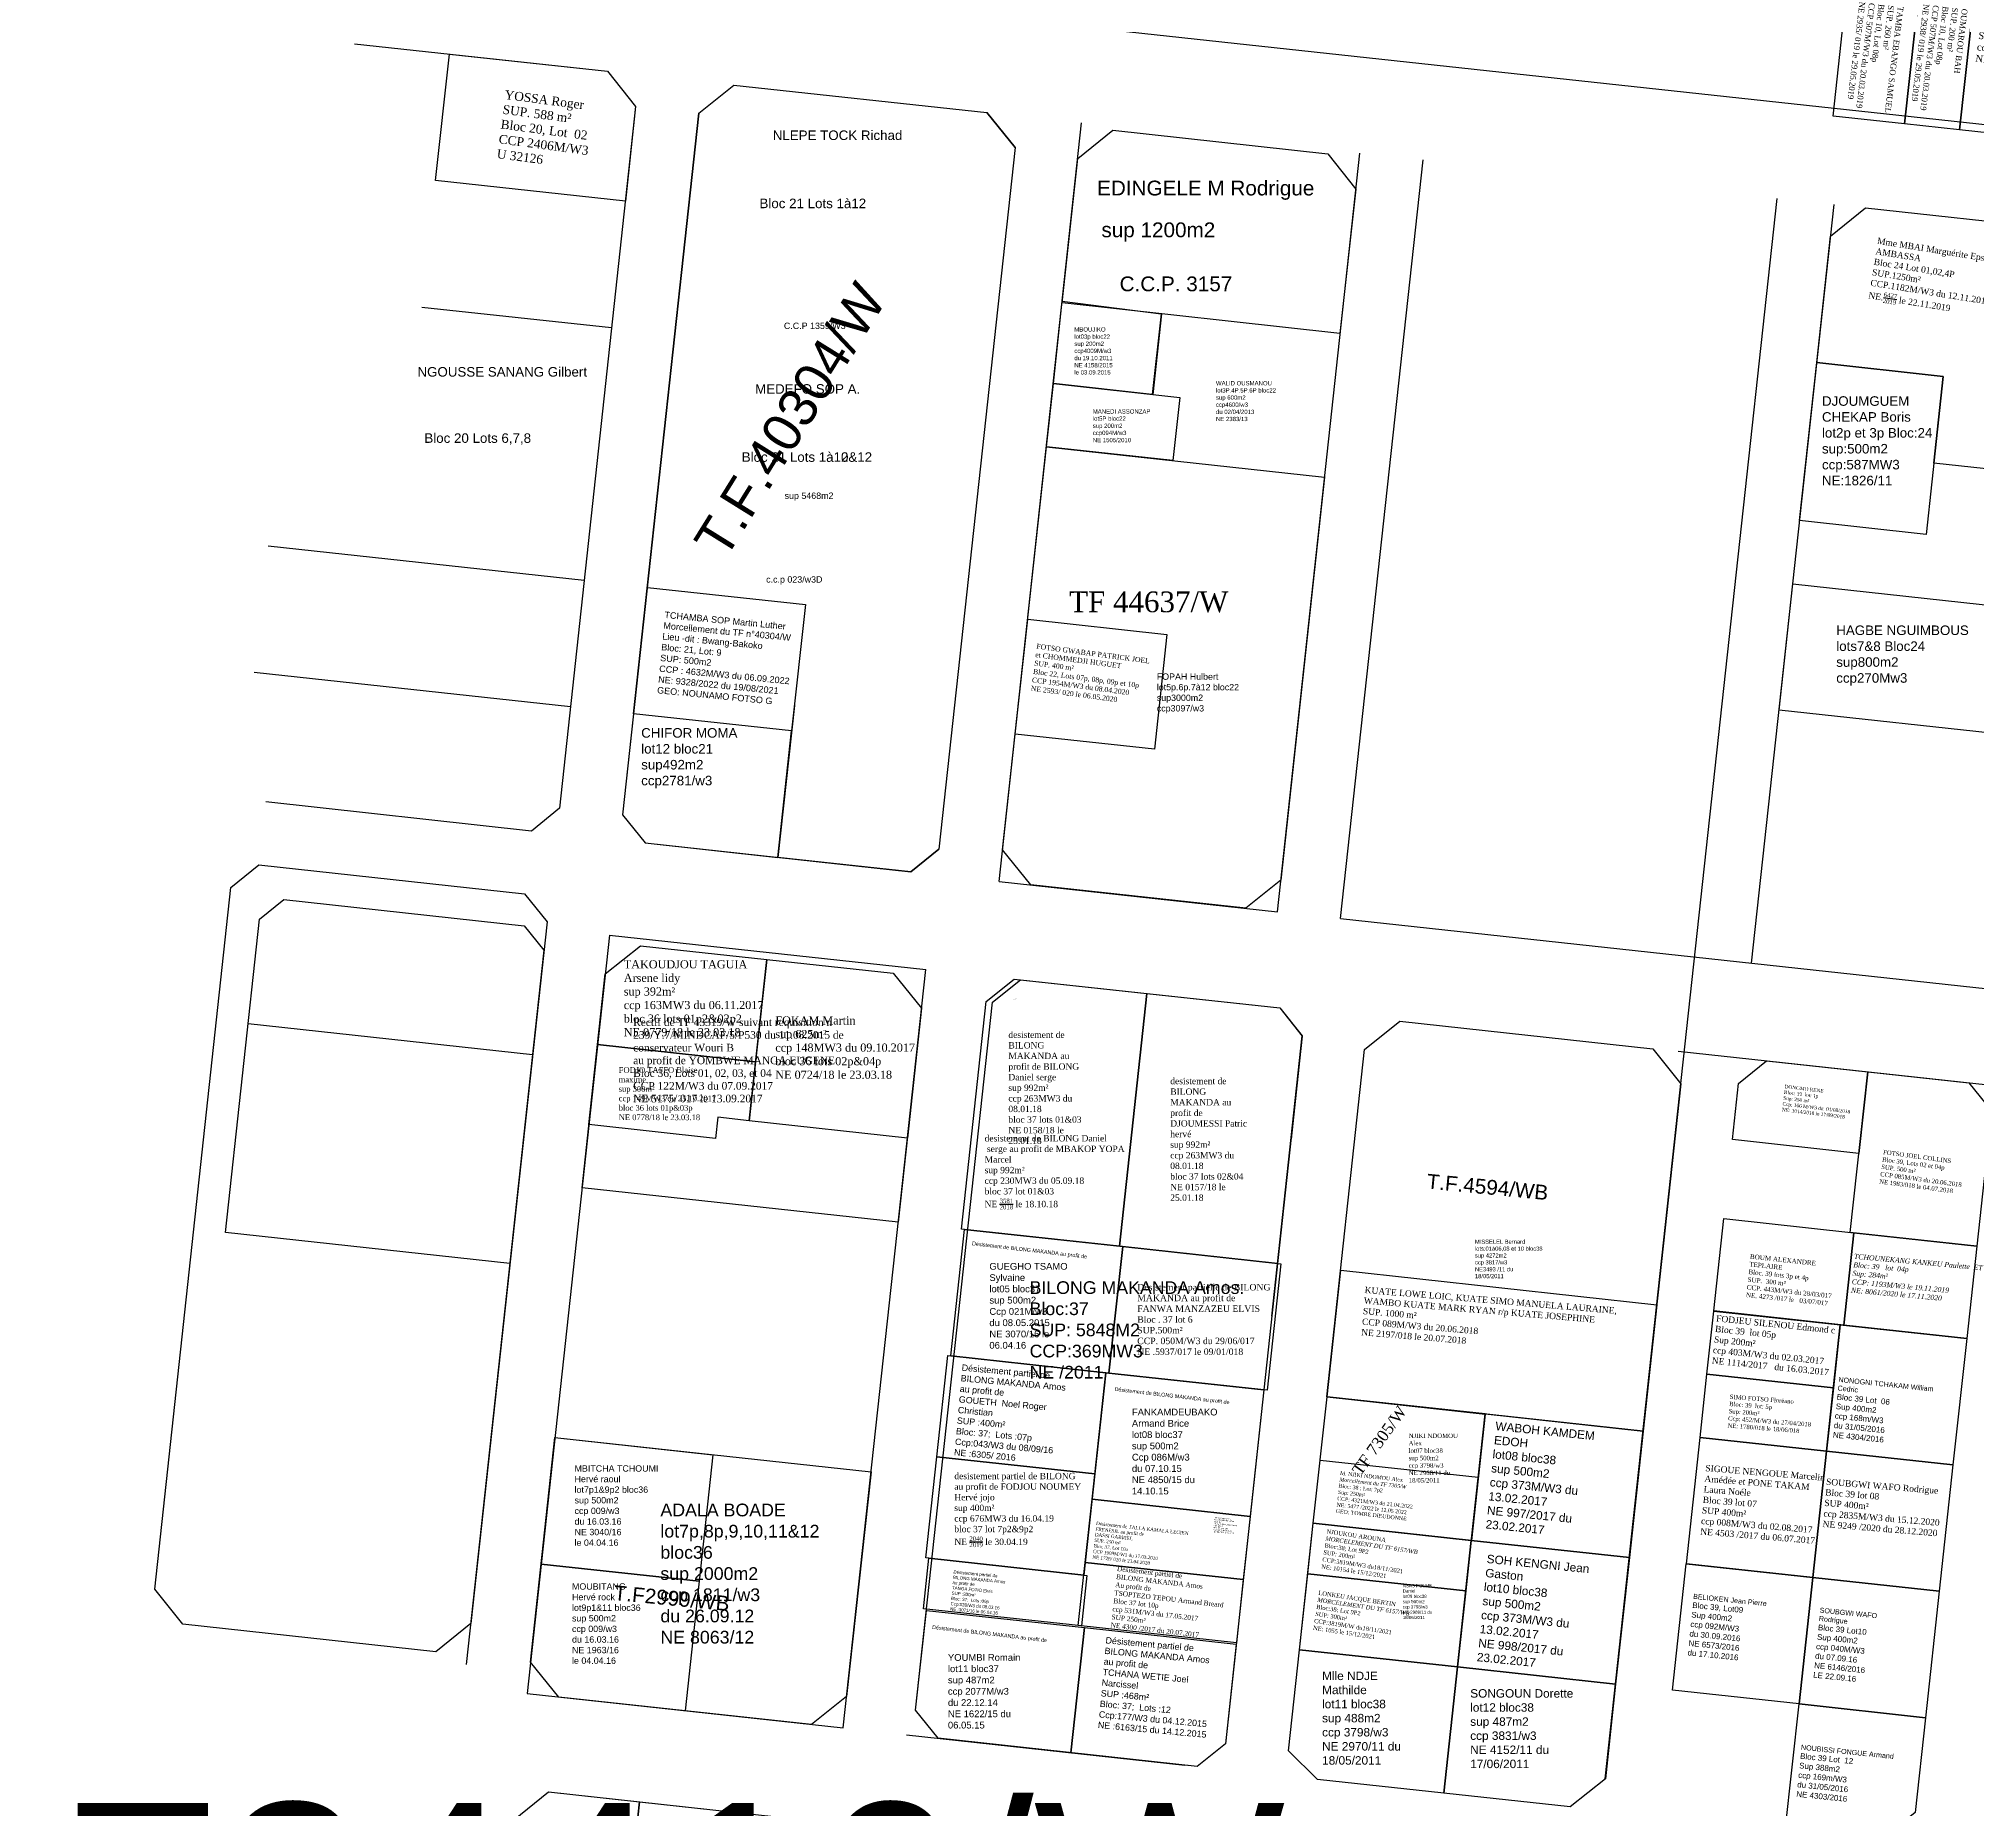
# Model space of a CAD drawing. Header units: millimetres. Extents: x 590121 to 927379, y 438565 to 1441738.
# Drawn here: x 924451.8 to 924756.6, y 1440059.7 to 1440338.2 of the extents above; entities that cross this region are included whole.
import ezdxf

# ---------------------------------------------------------------- set-up
doc = ezdxf.new("R2010")
doc.units = ezdxf.units.MM
doc.header["$LTSCALE"] = 10
for name, color, linetype in [('CADRE', 7, 'Continuous'), ('ECHANGEUR_PONT', 7, 'Continuous'), ('end maj 26 02 2021', 30, 'Continuous'), ('MAJ DEC 2021', 234, 'Continuous'), ('MAJ JAN 2022', 12, 'Continuous')]:
    doc.layers.add(name, color=color, linetype=linetype)
doc.styles.get("Standard").update_dxf_attribs({"font": 'arial.ttf'})
doc.styles.add('Times 1.0', font='times.ttf', dxfattribs={"width": 0.99, "height": 1})

msp = doc.modelspace()

# ---------------------------------------------------------------- linework, layer by layer
at = {"color": 1, "flags": 128}
msp.add_lwpolyline([(924547.45, 1440251.9), (924572.3, 1440249.2), (924570.14, 1440229.32), (924545.29, 1440232.02)], close=True, dxfattribs=at)
at = {"flags": 128}
msp.add_lwpolyline([(924653.25, 1440114.66), (924678.09, 1440111.96), (924677.01, 1440102.03), (924652.17, 1440104.73)], close=True, dxfattribs=at)
at = {"layer": 'CADRE', "color": 1, "lineweight": 30, "ltscale": 0.0014, "flags": 128}
msp.add_lwpolyline([(924561.06, 1440330.9), (924600.83, 1440326.58), (924605.26, 1440321.07), (924593.27, 1440210.72), (924588.86, 1440207.17), (924567.98, 1440209.44), (924570.14, 1440229.32), (924545.29, 1440232.02), (924555.55, 1440326.47), (924561.06, 1440330.9)], dxfattribs=at)
at = {"layer": 'ECHANGEUR_PONT', "color": 7, "ltscale": 0.0014, "flags": 128}
msp.add_lwpolyline([(924567.98, 1440209.44), (924570.14, 1440229.32), (924545.29, 1440232.02), (924543.56, 1440216.12), (924547.11, 1440211.71), (924567.98, 1440209.44)], dxfattribs=at)
at = {"layer": 'end maj 26 02 2021', "color": 0, "linetype": 'ByBlock'}
for p, q in [((924960.34, 1440302.62), (924562.68, 1440345.81)), ((924602.78, 1440205.66), (924615.74, 1440324.96)), ((924646.52, 1440200.9), (924659.48, 1440320.21)), ((924656.46, 1440199.82), (924669.43, 1440319.13)), ((924698.08, 1440064.52), (924725.09, 1440313.08)), ((924721.08, 1440192.8), (924734.05, 1440312.11)), ((924602.78, 1440205.66), (924646.52, 1440200.9)), ((924490.31, 1440202.8), (924528.09, 1440198.69)), ((924528.09, 1440198.69), (924531.19, 1440194.83)), ((924656.46, 1440199.82), (925129.89, 1440148.34)), ((924531.19, 1440194.83), (924518.98, 1440082.49)), ((924541.51, 1440197.23), (924591.22, 1440191.83)), ((924484.67, 1440183.29), (924529.4, 1440178.43)), ((924528.55, 1440077.93), (924578.25, 1440072.53)), ((924588.2, 1440071.45), (924631.94, 1440066.69))]:
    msp.add_line(p, q, dxfattribs=at)
at = {"layer": 'end maj 26 02 2021', "linetype": 'ByBlock'}
for p, q in [((924501.41, 1440337.38), (924541.18, 1440333.06)), ((924541.18, 1440333.06), (924545.61, 1440327.55)), ((924555.55, 1440326.47), (924561.06, 1440330.9)), ((924561.06, 1440330.9), (924600.83, 1440326.58)), ((924545.61, 1440327.55), (924533.62, 1440217.2)), ((924555.55, 1440326.47), (924543.56, 1440216.12)), ((924605.26, 1440321.07), (924600.83, 1440326.58)), ((924605.26, 1440321.07), (924593.27, 1440210.72)), ((924512, 1440295.99), (924541.83, 1440292.75)), ((924537.51, 1440252.99), (924487.8, 1440258.39)), ((924535.35, 1440233.11), (924485.64, 1440238.5)), ((924570.58, 1440233.31), (924567.98, 1440209.44)), ((924529.21, 1440213.55), (924487.46, 1440218.19)), ((924533.62, 1440217.2), (924529.21, 1440213.55)), ((924543.56, 1440216.12), (924547.11, 1440211.71)), ((924547.11, 1440211.71), (924588.86, 1440207.17)), ((924588.86, 1440207.17), (924593.27, 1440210.72)), ((924605.13, 1440190.31), (924626.01, 1440188.04)), ((924646.89, 1440185.77), (924650.43, 1440181.36)), ((924650.43, 1440181.36), (924648.67, 1440165.14))]:
    msp.add_line(p, q, dxfattribs=at)
at = {"layer": 'end maj 26 02 2021', "linetype": 'ByBlock', "ltscale": 0.0014}
for p, q in [((924603.32, 1440210.63), (924610.21, 1440274.01)), ((924610.21, 1440274.01), (924653.95, 1440269.25)), ((924653.95, 1440269.25), (924647.06, 1440205.87)), ((924725.4, 1440232.58), (924727.56, 1440252.46)), ((924727.56, 1440252.46), (924767.33, 1440248.13)), ((924765.17, 1440228.26), (924725.4, 1440232.58)), ((924607.75, 1440205.12), (924603.32, 1440210.63)), ((924641.55, 1440201.44), (924607.75, 1440205.12)), ((924647.06, 1440205.87), (924641.55, 1440201.44)), ((924531.19, 1440194.83), (924519.69, 1440088.95)), ((924541.51, 1440197.23), (924528.55, 1440077.93)), ((924578.25, 1440072.53), (924591.22, 1440191.83)), ((924652.82, 1440064.42), (924648.27, 1440068.94)), ((924692.58, 1440060.1), (924652.82, 1440064.42)), ((924698.1, 1440064.54), (924692.58, 1440060.1))]:
    msp.add_line(p, q, dxfattribs=at)
at = {"layer": 'end maj 26 02 2021', "color": 5, "linetype": 'ByBlock', "ltscale": 0.0014}
for p, q in [((924626.01, 1440188.04), (924646.89, 1440185.77)), ((924709.52, 1440178.96), (925128.27, 1440133.42))]:
    msp.add_line(p, q, dxfattribs=at)
at = {"layer": 'end maj 26 02 2021', "color": 150, "linetype": 'ByBlock', "lineweight": -3, "ltscale": 0.0014, "flags": 128}
for points in [[(924736.4, 1440348.86), (924747.64, 1440347.64), (924745.15, 1440324.78), (924733.91, 1440326)], [(924747.64, 1440347.64), (924756.28, 1440346.7), (924753.8, 1440323.84), (924745.15, 1440324.78)], [(924516.32, 1440335.76), (924541.18, 1440333.06), (924545.61, 1440327.55), (924543.99, 1440312.64), (924514.16, 1440315.88)], [(924739.02, 1440311.57), (924768.84, 1440308.33), (924773.27, 1440302.82), (924769.63, 1440269.27), (924749.74, 1440271.44), (924751.22, 1440285.09), (924751.22, 1440285.09), (924731.35, 1440287.26), (924733.51, 1440307.14)], [(924607.26, 1440246.89), (924629.13, 1440244.51), (924627.17, 1440226.44), (924605.3, 1440228.82)], [(924566.23, 1440193.38), (924586.12, 1440191.22), (924590.55, 1440185.71), (924588.33, 1440165.3), (924563.47, 1440168.02)], [(924605.13, 1440190.3), (924626.01, 1440188.03), (924621.69, 1440148.28), (924596.84, 1440150.98), (924600.72, 1440186.76)], [(924605.13, 1440190.3), (924626.01, 1440188.03), (924621.69, 1440148.28), (924596.84, 1440150.98), (924600.72, 1440186.76)], [(924539.63, 1440180), (924564.48, 1440177.29), (924563.47, 1440168.02), (924558.51, 1440168.56), (924558.15, 1440165.25), (924538.27, 1440167.41)], [(924739.35, 1440175.72), (924755.25, 1440173.99), (924758.8, 1440169.58), (924756.48, 1440148.3), (924736.6, 1440150.47)], [(924597.34, 1440150.92), (924622.19, 1440148.22), (924620.03, 1440128.34), (924595.18, 1440131.04)], [(924737.15, 1440150.41), (924756.49, 1440148.3), (924754.91, 1440133.79), (924754.91, 1440133.79), (924735.57, 1440135.89)], [(924656.5, 1440144.51), (924706.18, 1440139.09), (924704.02, 1440119.21), (924654.33, 1440124.61)], [(924715.15, 1440138.1), (924735.03, 1440135.94), (924733.95, 1440126), (924714.07, 1440128.16)], [(924532.92, 1440118.19), (924557.77, 1440115.49), (924555.61, 1440095.61), (924530.75, 1440098.31)], [(924712.99, 1440118.22), (924732.87, 1440116.06), (924730.71, 1440096.18), (924710.83, 1440098.34)], [(924732.87, 1440116.06), (924752.75, 1440113.91), (924750.58, 1440094.02), (924730.71, 1440096.18)], [(924617.37, 1440108.51), (924642.23, 1440105.81), (924641.14, 1440095.87), (924616.29, 1440098.57)], [(924617.37, 1440108.51), (924642.23, 1440105.81), (924641.15, 1440095.87), (924616.29, 1440098.57)], [(924617.37, 1440108.51), (924642.23, 1440105.81), (924641.15, 1440095.87), (924616.29, 1440098.57)], [(924677.01, 1440102.03), (924701.87, 1440099.33), (924699.7, 1440079.44), (924674.85, 1440082.14)], [(924530.75, 1440098.31), (924555.61, 1440095.6), (924553.4, 1440075.23), (924533.52, 1440077.39), (924529.09, 1440082.9)], [(924591.72, 1440099.23), (924616.57, 1440096.53), (924615.71, 1440088.57), (924590.86, 1440091.28)], [(924616.29, 1440098.57), (924641.15, 1440095.87), (924640.07, 1440085.93), (924615.21, 1440088.63)], [(924710.82, 1440098.35), (924730.7, 1440096.19), (924728.54, 1440076.3), (924708.66, 1440078.46)], [(924730.7, 1440096.19), (924750.58, 1440094.02), (924748.43, 1440074.14), (924728.54, 1440076.3)], [(924616.19, 1440088.32), (924640.04, 1440085.73), (924638.34, 1440070.02), (924633.93, 1440066.47), (924614.05, 1440068.64)]]:
    msp.add_lwpolyline(points, close=True, dxfattribs=at)
at = {"layer": 'end maj 26 02 2021', "color": 150}
for points in [[(924756.28, 1440346.7), (924776.16, 1440344.54), (924774.22, 1440326.65), (924768.71, 1440322.22), (924753.8, 1440323.84)], [(924723.44, 1440177.45), (924739.35, 1440175.72), (924737.95, 1440162.89), (924718.07, 1440165.05), (924719.03, 1440173.9)], [(924622.19, 1440148.22), (924647.05, 1440145.52), (924644.89, 1440125.64), (924620.03, 1440128.34)], [(924714.06, 1440128.17), (924733.95, 1440126.01), (924732.87, 1440116.07), (924712.98, 1440118.23)], [(924531.9, 1440062.48), (924546.21, 1440060.92), (924545.17, 1440051.29), (924525.88, 1440053.38), (924526.39, 1440058.05)], [(924546.21, 1440060.92), (924561.1, 1440059.3), (924558.94, 1440039.42), (924544.05, 1440041.04)]]:
    msp.add_lwpolyline(points, close=True, dxfattribs=at)
at = {"layer": 'end maj 26 02 2021', "linetype": 'ByBlock', "flags": 128}
for points in [[(924620.64, 1440323.79), (924654.44, 1440320.06), (924658.87, 1440314.54), (924656.36, 1440291.84), (924612.67, 1440296.66), (924615.13, 1440319.37)], [(924490.31, 1440202.8), (924528.09, 1440198.69), (924531.19, 1440194.83), (924525.83, 1440145.56), (924481.1, 1440150.43), (924486.45, 1440199.7)]]:
    msp.add_lwpolyline(points, close=True, dxfattribs=at)
at = {"layer": 'end maj 26 02 2021', "linetype": 'ByBlock', "ltscale": 0.0014, "flags": 128}
for points in [[(924612.67, 1440296.94), (924628.23, 1440294.94), (924626.85, 1440282.26), (924611.29, 1440283.95)], [(924731.34, 1440287.26), (924751.22, 1440285.09), (924748.52, 1440260.24), (924728.64, 1440262.4)], [(924611.29, 1440283.95), (924631.16, 1440281.79), (924630.08, 1440271.85), (924610.2, 1440274.01)], [(924654.33, 1440124.61), (924679.18, 1440121.91), (924677.01, 1440102.02), (924652.17, 1440104.73)], [(924652.17, 1440104.73), (924677.01, 1440102.02), (924674.85, 1440082.14), (924650, 1440084.84)], [(924591.33, 1440091.02), (924616.19, 1440088.32), (924614.05, 1440068.64), (924593.17, 1440070.91), (924589.63, 1440075.31)], [(924591.33, 1440091.02), (924616.19, 1440088.32), (924614.05, 1440068.64), (924593.17, 1440070.91), (924589.63, 1440075.31)], [(924650, 1440084.84), (924674.85, 1440082.14), (924672.69, 1440062.26), (924652.82, 1440064.42), (924648.27, 1440068.94)], [(924674.85, 1440082.14), (924699.7, 1440079.44), (924698.09, 1440064.53), (924692.58, 1440060.1), (924672.69, 1440062.26)]]:
    msp.add_lwpolyline(points, close=True, dxfattribs=at)
for points in [[(924628.28, 1440294.94), (924626.92, 1440282.25)], [(924645.65, 1440137.3), (924650.43, 1440181.36)], [(924674.85, 1440082.14), (924699.7, 1440079.44)]]:
    msp.add_lwpolyline(points, dxfattribs=at)
at = {"layer": 'end maj 26 02 2021', "color": 3, "linetype": 'ByBlock', "lineweight": -3, "ltscale": 0.0014, "flags": 128}
for points in [[(924610.21, 1440274.01), (924653.95, 1440269.25), (924647.06, 1440205.87), (924641.55, 1440201.44), (924607.75, 1440205.12), (924603.32, 1440210.63)], [(924486.38, 1440208.25), (924528.13, 1440203.71), (924531.68, 1440199.3), (924519.69, 1440088.95), (924514.18, 1440084.52), (924474.41, 1440088.84), (924469.98, 1440094.35), (924481.97, 1440204.7)], [(924546.35, 1440195.54), (924586.12, 1440191.22), (924590.55, 1440185.71), (924586.89, 1440152.06), (924537.19, 1440157.47), (924540.84, 1440191.11)]]:
    msp.add_lwpolyline(points, close=True, dxfattribs=at)
at = {"layer": 'end maj 26 02 2021', "color": 150, "linetype": 'ByBlock', "lineweight": -3, "ltscale": 0.0014, "flags": 128}
for points in [[(924546.35, 1440195.54), (924566.23, 1440193.38), (924564.48, 1440177.29), (924539.63, 1440180), (924540.84, 1440191.11), (924546.35, 1440195.54)], [(924626.01, 1440188.03), (924646.89, 1440185.76), (924650.43, 1440181.35), (924646.55, 1440145.56), (924621.69, 1440148.28), (924626.01, 1440188.04)], [(924679.18, 1440121.91), (924704.02, 1440119.21), (924701.87, 1440099.31), (924677.01, 1440102.03)], [(924592.95, 1440115.19), (924617.8, 1440112.49), (924616.07, 1440096.58), (924591.22, 1440099.28), (924592.95, 1440115.19)]]:
    msp.add_lwpolyline(points, dxfattribs=at)
at = {"layer": 'end maj 26 02 2021', "color": 5, "linetype": 'ByBlock', "ltscale": 0.0014, "flags": 128}
msp.add_lwpolyline([(924606.13, 1440190.2), (924646.89, 1440185.77), (924650.44, 1440181.36), (924638.34, 1440070.02), (924633.93, 1440066.47), (924593.17, 1440070.91), (924589.63, 1440075.31), (924601.72, 1440186.66)], close=True, dxfattribs=at)
at = {"layer": 'end maj 26 02 2021', "color": 3, "linetype": 'ByBlock', "ltscale": 0.0014, "flags": 128}
for points in [[(924665.75, 1440183.67), (924705.53, 1440179.34), (924709.97, 1440173.83), (924699.71, 1440079.44), (924674.86, 1440082.14), (924679.18, 1440121.91), (924654.31, 1440124.61), (924660.24, 1440179.24)], [(924532.92, 1440118.19), (924582.62, 1440112.79), (924578.79, 1440077.5), (924573.28, 1440073.07), (924533.52, 1440077.39), (924529.09, 1440082.9)]]:
    msp.add_lwpolyline(points, close=True, dxfattribs=at)
at = {"layer": 'end maj 26 02 2021', "flags": 128}
msp.add_lwpolyline([(924716.72, 1440152.63), (924737.15, 1440150.41), (924735.57, 1440135.89), (924715.14, 1440138.11, -4.456166)], format="xyb", dxfattribs=at)
at = {"layer": 'end maj 26 02 2021', "color": 150, "flags": 128}
for points in [[(924716.72, 1440152.63), (924737.15, 1440150.41), (924735.57, 1440135.89), (924715.14, 1440138.11)], [(924735.03, 1440135.95), (924754.91, 1440133.79), (924752.75, 1440113.91), (924732.87, 1440116.07)], [(924728.54, 1440076.3), (924748.43, 1440074.14), (924746.81, 1440059.23), (924741.3, 1440054.8), (924726.38, 1440056.42)]]:
    msp.add_lwpolyline(points, close=True, dxfattribs=at)
at = {"layer": 'end maj 26 02 2021', "color": 150, "linetype": 'ByBlock', "lineweight": -2, "flags": 128}
msp.add_lwpolyline([(924594.68, 1440131.09), (924619.53, 1440128.39), (924617.8, 1440112.49), (924592.95, 1440115.19)], close=True, dxfattribs=at)
at = {"layer": 'end maj 26 02 2021', "linetype": 'ByBlock', "lineweight": -3, "ltscale": 0.0014, "flags": 128}
msp.add_lwpolyline([(924619.53, 1440128.39), (924644.39, 1440125.69), (924642.23, 1440105.81), (924617.37, 1440108.51)], close=True, dxfattribs=at)
at = {"layer": 'end maj 26 02 2021', "color": 7, "linetype": 'ByBlock', "lineweight": -3, "ltscale": 0.0014, "flags": 128}
msp.add_lwpolyline([(924531.9, 1440062.48), (924571.66, 1440058.15), (924576.09, 1440052.64), (924561.94, 1439922.41), (924557.54, 1439918.87), (924515.78, 1439923.41), (924512.24, 1439927.82), (924526.39, 1440058.05)], close=True, dxfattribs=at)
at = {"layer": 'MAJ DEC 2021', "flags": 128}
msp.add_lwpolyline([(924651.3, 1440096.77), (924652.17, 1440104.73), (924677.01, 1440102.04), (924676.15, 1440094.07), (924651.3, 1440096.79), (924651.3, 1440096.79)], dxfattribs=at)
msp.add_lwpolyline([(924651.3, 1440096.77), (924676.15, 1440094.07), (924674.86, 1440082.14), (924650, 1440084.84)], close=True, dxfattribs=at)
at = {"layer": 'MAJ JAN 2022', "color": 3, "ltscale": 0.0014, "flags": 128}
msp.add_lwpolyline([(924654.33, 1440124.61), (924679.18, 1440121.9), (924677.02, 1440102.02), (924652.17, 1440104.73)], close=True, dxfattribs=at)

# ---------------------------------------------------------------- texts
at = {"attachment_point": 1}
for s, insert, char_height, width, rotation in [('{\\C0;TCHAMBA SOP Martin Luther\\PMorcellement du TF n°40304/W\\PLieu -dit : Bwang-Bakoko\\PBloc: 21, Lot: 9\\PSUP: 500m2\\PCCP : 4632M/W3 du 06.09.2022\\PNE: 9328/2022 du 19/08/2021\\PGEO: NOUNAMO FOTSO G}', (924550.19, 1440248.12), 1.02, 61.1365, 354.4719), ('{\\fTimes New Roman|b0|i0|c186|p18;M. NJIKI NDOMOU Alex\\P\\fTimes New Roman|b0|i1|c0|p18;\\C1;Morcellement du TF 7305/W\\fTimes New Roman|b0|i0|c186|p18;\\C256;\\PBloc: 38 ; Lot: 7p2\\PSup: 250m²\\PCCP: 4321M/W3 du 21.04.2022\\PNE: 5477 /2022 le 12.05 2022\\P\\C1;GEO: TOMBE DIEUDONNE}', (924656.42, 1440112.93), 0.6, 58.9321, 353.5888)]:
    msp.add_mtext(s, dxfattribs=dict(at, insert=insert, char_height=char_height, width=width, rotation=rotation))
at = {"layer": 'end maj 26 02 2021', "color": 0, "linetype": 'ByBlock'}
for s, height, p in [('NLEPE TOCK Richad', 1.5, (924567.17, 1440322.26)), ('Bloc 21 Lots 1à12', 1.5, (924565.08, 1440311.54)), ('EDINGELE M Rodrigue', 2.3282, (924618.17, 1440313.54)), ('sup 1200m2', 2.328, (924618.85, 1440306.97)), ('C.C.P. 3157', 2.3282, (924621.71, 1440298.47)), ('C.C.P 1359/W3', 1, (924568.92, 1440292.54)), ('NGOUSSE SANANG Gilbert', 1.5, (924511.3, 1440285.05)), ('MEDEFO SOP A.', 1.5, (924564.39, 1440282.36)), ('Bloc 20 Lots 6,7,8', 1.5, (924512.39, 1440274.63)), ('Bloc 21 Lots 1à12', 1.5, (924562.29, 1440271.65)), ('Bloc 21 Lots 1à12', 1.5, (924562.29, 1440271.65)), ('Bloc 21 Lots 1à10&12', 1.5, (924562.29, 1440271.65)), ('sup 5468m2', 1, (924569.03, 1440265.82)), ('c.c.p 023/w3D', 1, (924566.13, 1440252.65))]:
    msp.add_text(s, height=height, dxfattribs=at).set_placement(p)
at = {"layer": 'end maj 26 02 2021', "color": 1, "linetype": 'ByBlock'}
for s, height, rotation, p in [('T.F.40304/W', 6, 58.1152, (924559.65, 1440256.07)), ('T.F.43319/W', 0.0463, 354.5079, (924605.2, 1440187.22)), ('T.F.4594/WB', 2.3294, 354.5079, (924669.91, 1440157.37)), ('Désistement de BILONG MAKANDA au profit de', 0.6054, 353.3516, (924598.48, 1440148.45)), ('Désistement de BILONG MAKANDA au profit de', 0.6054, 353.3516, (924620.89, 1440125.54)), ('T.F2999/WB', 2.329, 354.5079, (924542.09, 1440092.66)), ('Désistement de BILONG MAKANDA au profit de', 0.6054, 353.3516, (924592.21, 1440088.11))]:
    msp.add_text(s, height=height, rotation=rotation, dxfattribs=at).set_placement(p)
msp.add_text('T.F24416/W', height=30, dxfattribs=at).set_placement((924417.18, 1440030.73))
at = {"layer": 'end maj 26 02 2021', "color": 150, "linetype": 'ByBlock', "lineweight": -3, "ltscale": 0.0014, "attachment_point": 1, "style": 'Times 1.0'}
for s, insert, char_height, width, rotation in [('{\\C256;TAMBA EBANGO SAMUEL\\P\\fTimes New Roman|b0|i0|c186|p18;SUP. \\fTimes New Roman|b0|i0|c0|p18;260\\fTimes New Roman|b0|i0|c186|p18; m²\\PBloc \\fTimes New Roman|b0|i0|c0|p18;10\\fTimes New Roman|b0|i0|c186|p18;, Lot \\fTimes New Roman|b0|i0|c0|p18;08p\\P\\fTimes New Roman|b0|i0|c186|p18;CCP \\fTimes New Roman|b0|i0|c0|p18;507\\fTimes New Roman|b0|i0|c186|p18;M/W\\fTimes New Roman|b0|i0|c0|p18;3\\fTimes New Roman|b0|i0|c186|p18; du 2\\fTimes New Roman|b0|i0|c0|p18;0\\fTimes New Roman|b0|i0|c186|p18;.0\\fTimes New Roman|b0|i0|c0|p18;3\\fTimes New Roman|b0|i0|c186|p18;.201\\fTimes New Roman|b0|i0|c0|p18;9\\fTimes New Roman|b0|i0|c186|p18;\\PNE \\fTimes New Roman|b0|i0|c0|p18;2935\\fTimes New Roman|b0|i0|c186|p18;/ 019 le 29.05.2019}', (924744.99, 1440343.19), 0.91023, 34.8653, 263.0109), ('{\\C256;OUMAROU BAH\\P\\fTimes New Roman|b0|i0|c186|p18;SUP. \\fTimes New Roman|b0|i0|c0|p18;200\\fTimes New Roman|b0|i0|c186|p18; m²\\PBloc \\fTimes New Roman|b0|i0|c0|p18;10\\fTimes New Roman|b0|i0|c186|p18;, Lot \\fTimes New Roman|b0|i0|c0|p18;08p\\P\\fTimes New Roman|b0|i0|c186|p18;CCP \\fTimes New Roman|b0|i0|c0|p18;507\\fTimes New Roman|b0|i0|c186|p18;M/W\\fTimes New Roman|b0|i0|c0|p18;3\\fTimes New Roman|b0|i0|c186|p18; du 2\\fTimes New Roman|b0|i0|c0|p18;0\\fTimes New Roman|b0|i0|c186|p18;.0\\fTimes New Roman|b0|i0|c0|p18;3\\fTimes New Roman|b0|i0|c186|p18;.201\\fTimes New Roman|b0|i0|c0|p18;9\\fTimes New Roman|b0|i0|c186|p18;\\PNE \\fTimes New Roman|b0|i0|c0|p18;2938\\fTimes New Roman|b0|i0|c186|p18;/ 019 le 29.05.2019}', (924755.06, 1440342.84), 0.91023, 34.8653, 263.0109), ('{\\fTimes New Roman|b0|i0|c186|p18;\\C256;YOSSA Roger \\PSUP. \\fTimes New Roman|b0|i0|c0|p18;588\\fTimes New Roman|b0|i0|c186|p18; m²\\PBloc 2\\fTimes New Roman|b0|i0|c0|p18;0\\fTimes New Roman|b0|i0|c186|p18;, Lot \\fTimes New Roman|b0|i0|c0|p18; 02\\fTimes New Roman|b0|i0|c186|p18;\\PCCP \\fTimes New Roman|b0|i0|c0|p18;2406\\fTimes New Roman|b0|i0|c186|p18;M/W3 \\P\\fTimes New Roman|b0|i0|c0|p18;\\C1;U 32126}', (924525.12, 1440330.12), 1.40709, 68.0969, 352.4866), ('\\A1;{\\C7;Mme MBAI Marguérite Epse BOULOLOGO \\PAMBASSA\\PBloc 24 Lot 01,02,4P\\PSUP.1250m²\\PCCP.1182M/W3 du 12.11.2019\\PNE.\\H0.7x;\\S6427/2019;\\H1.429x; le 22.11.2019}', (924740.93, 1440306.93), 1, 37.4969, 350.8577), ('{\\C256;FOTSO GWABAP PATRICK JOEL\\Pet CHOMMEDJI HUGUET\\PSUP. 400 m²\\PBloc 22, Lots 07p, 08p, 09p et 10p\\PCCP 1954M/W3 du 08.04.2020\\PNE 2593/ 020 le 06.05.2020}', (924608.69, 1440243.06), 0.8, 38.7163, 352.4866), ('{\\fTimes New Roman|b0|i0|c186|p18;\\C256;FOTSO JOEL COLLINS\\PBloc \\fTimes New Roman|b0|i0|c0|p18;39\\fTimes New Roman|b0|i0|c186|p18;, Lot\\fTimes New Roman|b0|i0|c0|p18;s\\fTimes New Roman|b0|i0|c186|p18; \\fTimes New Roman|b0|i0|c0|p18;02 et 04p\\P\\fTimes New Roman|b0|i0|c186|p18;SUP. \\fTimes New Roman|b0|i0|c0|p18;500\\fTimes New Roman|b0|i0|c186|p18; m²\\PCCP \\fTimes New Roman|b0|i0|c0|p18;085\\fTimes New Roman|b0|i0|c186|p18;M/W\\fTimes New Roman|b0|i0|c0|p18;3\\fTimes New Roman|b0|i0|c186|p18; du \\fTimes New Roman|b0|i0|c0|p18;2\\fTimes New Roman|b0|i0|c186|p18;0.\\fTimes New Roman|b0|i0|c0|p18;06\\fTimes New Roman|b0|i0|c186|p18;.201\\fTimes New Roman|b0|i0|c0|p18;8\\fTimes New Roman|b0|i0|c186|p18;\\PNE \\fTimes New Roman|b0|i0|c0|p18;1983\\fTimes New Roman|b0|i0|c186|p18;/018 le 04.07.2018}', (924741.83, 1440163.46), 0.69726, 50.5031, 352.3723), ('{\\fTimes New Roman|b0|i0|c186|p18;\\C256;KUATE LOWE LOIC, KUATE SIMO MANUELA LAURAINE\\fTimes New Roman|b0|i0|c0|p18;,\\fTimes New Roman|b0|i0|c186|p18;\\PWAMBO\\fTimes New Roman|b0|i0|c0|p18; KUATE MARK RYAN r/p KUATE JOSEPHINE\\PSUP. 1000 m²\\PCCP 089M/W3 du 20.06.2018\\PNE 2197/018 le 20.07.2018\\fTimes New Roman|b0|i0|c186|p18; }', (924660.29, 1440141.93), 1, 60.5856, 355.2884), ('FODJEU SILENOU Edmond c\\PBloc 39  lot 05p\\PSup 200m²\\Pccp 403M/W3 du 02.03.2017\\PNE 1114/2017   du 16.03.2017', (924715.57, 1440137.47), 1, 18.8, 354.1768), ('SIGOUE NENGOUE Marcelin Amédée et PONE TAKAM Laura Noéle \\PBloc 39 lot 07\\PSUP 400m²\\Pccp 008M/W3 du 02.08.2017\\PNE 4503 /2017 du 06.07.2017', (924713.86, 1440113.92), 1, 19.0788, 355.3786), ('SOUBGWI WAFO Rodrigue \\PBloc 39 lot 08\\PSUP 400m²\\Pccp 2835M/W3 du 15.12.2020\\PNE 9249 /2020 du 28.12.2020', (924732.84, 1440111.77), 1, 19.0788, 355.3786), ('{\\C1;Désistement de TALLA KAMALA LEGIEN\\PFRENESIL au profit de\\P\\C256;DASSI GABRIEL\\PSUP. 250 m²\\PBloc 37, Lot 10a\\PCCP 1909M/W3 du 17.03.2020\\PNE 1728/ 020 le 23.04.2020}', (924618.05, 1440104.99), 0.5322, 15.7282, 353.7048), ('{\\C1;Désistement partiel de} \\PBILONG MAKANDA Amos \\P{\\C1;Au profit de} \\PTSOPTEZO TEPOU Armand Breard\\PBloc 37 lot 10p\\Pccp 531M/W3 du 17.05.2017\\PSUP 250m²\\PNE 4300 /2017 du 20.07.2017', (924621.35, 1440097.98), 0.7638, 26.9116, 353.537)]:
    msp.add_mtext(s, dxfattribs=dict(at, insert=insert, char_height=char_height, width=width, rotation=rotation))
at = {"layer": 'end maj 26 02 2021', "attachment_point": 1}
for s, width, heights, insert, char_height, rotation in [('{\\fTimes New Roman|b0|i0|c0|p18;NGUENOU Ernest\\PBloc 10, Lots 10\\PSUP; 448m²\\Pccp; 122M/W3 \\PNE;6023/2017 le 22/12/2017}', 56.865, [0], (924757.29, 1440342.85), 1.085, 352.7609), ('{\\fTimes New Roman|b0|i0|c0|p18;DONGMO RENE\\PBloc: 39  lot: 1p\\PSup: 250 m²\\PCcp: 166 M/W3 du  01/08/2018\\PNE: 3014/2018 le 17/09/2018}', 183.6537, [70.05], (924726.32, 1440173.7), 0.5477, 353.1523), ('{\\fTimes New Roman|b0|i0|c0|p18;SIMO FOTSO Florèano\\PBloc: 39  lot: 5p\\PSup: 200m²\\PCcp: 452/M/W3 du 27/04/2018\\PNE: 1780/018 le 18/06/018}', 158.6765, [45.27], (924717.68, 1440124.97), 0.6801, 355.6519)]:
    msp.add_mtext_dynamic_manual_height_columns(s, width=width, gutter_width=12.5, heights=heights, dxfattribs=dict(at, insert=insert, char_height=char_height, rotation=rotation))
at = {"layer": 'end maj 26 02 2021', "color": 5, "linetype": 'ByBlock', "attachment_point": 1}
for s, insert, char_height, width in [('{\\C7;MBOUJIKO\\Plot03p bloc22\\Psup 200m2\\Pccp4009M/w3\\Pdu 19.10.2011\\PNE 4158/2015\\Ple 03.09.2015}', (924614.59, 1440292.81), 0.675, 9.86), ('{\\C7;WALID OUSMANOU\\Plot3P.4P.5P.6P bloc22\\Psup 600m2\\Pccp4600/w3\\Pdu 02/04/2013\\PNE 2383/13}', (924636.86, 1440284.35), 0.675, 9.86), ('{\\C7;MANEDI ASSONZAP\\Plot5P bloc22\\Psup 200m2\\Pccp094M/w3\\PNE 1505/2010}', (924617.49, 1440279.91), 0.675, 9.86), ('{\\C7;DJOUMGUEM CHEKAP Boris\\Plot2p et 3p Bloc:24\\Psup:500m2\\Pccp:587MW3\\PNE:1826/11}', (924732.15, 1440281.96), 1.5, 21.9), ('{\\C7;HAGBE NGUIMBOUS \\Plots7&8 Bloc24\\Psup800m2\\Pccp270Mw3}', (924734.4, 1440245.91), 1.5, 21.9), ('{\\C7;FOPAH Hulbert\\Plot5p.6p.7à12 bloc22\\Psup3000m2\\Pccp3097/w3}', (924627.56, 1440238.37), 0.997, 14.556), ('{\\C7;CHIFOR MOMA \\Plot12 bloc21\\Psup492m2\\Pccp2781/w3}', (924546.48, 1440229.77), 1.5, 21.9)]:
    msp.add_mtext(s, dxfattribs=dict(at, insert=insert, char_height=char_height, width=width))
at = {"layer": 'end maj 26 02 2021', "color": 150, "linetype": 'ByBlock', "lineweight": -3, "ltscale": 0.0014, "attachment_point": 1, "style": 'Times 1.0'}
for s, insert, char_height, width in [('{\\C1;TF 44637/W}', (924613.77, 1440251.26), 3.2577, 161.0236), ('TAKOUDJOU TAGUIA Arsene lidy\\P{\\fTimes New Roman|b0|i0|c186|p18;sup }392{\\fTimes New Roman|b0|i0|c186|p18;m²\\Pccp 1}63{\\fTimes New Roman|b0|i0|c186|p18;MW3 du }06.11.2017{\\fTimes New Roman|b0|i0|c186|p18;\\Pbloc 36 lots 0}1{\\fTimes New Roman|b0|i0|c186|p18;p}2{\\fTimes New Roman|b0|i0|c186|p18;&0}2{\\fTimes New Roman|b0|i0|c186|p18;p}2{\\fTimes New Roman|b0|i0|c186|p18;\\PNE 07}79{\\fTimes New Roman|b0|i0|c186|p18;/18 le 23.03.18}', (924543.74, 1440193.27), 1.28105, 21.7749), ('{\\C1;Rectif de TF 43319/W suivant requisition n 239/Y.7/MINDCAF/5/P530 du 11.08.2015 de conservateur Wouri B\\C256; \\Pau profit de YOMBWE MANGA EUGENE\\PBloc 36, Lots 01, 02, 03, et 04\\PCCP 122M/W3 du 07.09.2017\\PNE 5175/ 017 le 13.09.2017}', (924545.22, 1440184.12), 1.2, 40.0628), ('FOKAM Martin\\Psup 625m²\\Pccp 148MW3 du 09.10.2017\\Pbloc 36 lots 02p&04p\\PNE 0724/18 le 23.03.18', (924567.57, 1440184.44), 1.2811, 21.7749), ('desistement de BILONG MAKANDA au profit de BILONG Daniel serge\\Psup 992m²\\Pccp 263MW3 du 08.01.18\\Pbloc 37 lots 01&03\\PNE 0158/18 le 25.01.18', (924604.22, 1440182.05), 1, 12.7175), ('FODJO TAFFO Blaise maxime\\P{\\fTimes New Roman|b0|i0|c186|p18;sup 3}00{\\fTimes New Roman|b0|i0|c186|p18;m²\\Pccp 1}49{\\fTimes New Roman|b0|i0|c186|p18;MW3 du }25.10{\\fTimes New Roman|b0|i0|c186|p18;.2017\\Pbloc 36 lots 01p&0}3{\\fTimes New Roman|b0|i0|c186|p18;p\\PNE 077}8{\\fTimes New Roman|b0|i0|c186|p18;/18 le 23.03.18}', (924542.95, 1440176.45), 0.893, 15.1781), ('{\\fTimes New Roman|b0|i0|c186|p18;desistement de BILONG MAKANDA au profit de DJOUMESSI Patric hervé\\Psup 992m²\\Pccp 263MW3 du 08.01.18\\Pbloc 37 lots 02&04\\PNE 0157/18 le 25.01.18}', (924629.67, 1440174.77), 1, 12.7175), ('\\A1;{\\fTimes New Roman|b0|i0|c186|p18;\\C1;desistement de BILONG Daniel\\fTimes New Roman|b0|i0|c0|p18;\\P\\fTimes New Roman|b0|i0|c186|p18; serge au profit de MBAKOP YOPA Marcel\\Psup 992m²\\Pccp 230MW3 du 05.09.18\\Pbloc 37 lot 01&03\\PNE \\H0.7x;\\S3581/2018;\\H1.429x; le 18.10.18}', (924600.48, 1440165.77), 1, 24.1637), ('\\A1;desistement partiel de BILONG  au profit de {\\fTimes New Roman|b0|i0|c186|p18;FODJOU NOUMEY\\PHervé jojo\\Psup 400m²\\Pccp 676MW3 du 16.04.19\\Pbloc 37 lot 7p2&9p2\\PNE \\H0.7x;\\S2040/2019;\\H1.429x; le 30.04.19}', (924595.72, 1440112.65), 1, 19.9865)]:
    msp.add_mtext(s, dxfattribs=dict(at, insert=insert, char_height=char_height, width=width))
at = {"layer": 'end maj 26 02 2021', "color": 7, "linetype": 'ByBlock', "attachment_point": 1}
for s, insert, char_height, width in [('le 14.11.2014', (924605.07, 1440187.07), 0.0396, 0.6955), ('MISSELEL Bernard\\Plots:01à06,08 et 10 bloc38\\Psup 4272m2\\Pccp 3817/w3\\PNE3493 /11 du\\P18/05/2011', (924677.58, 1440149.32), 0.6489, 11.3873), ('GUEGHO TSAMO\\PSylvaine\\Plot05 bloc37\\Psup 500m2\\PCcp 021M/w3 \\Pdu 08.05.2015\\PNE 3070/16 le\\P06.04.16', (924601.23, 1440145.66), 1.0641, 18.674), ('BILONG MAKANDA Amos. \\PBloc:37\\PSUP: 5848M2\\PCCP:369MW3\\PNE /2011', (924607.56, 1440142.78), 1.995, 35.01), ('FANKAMDEUBAKO Armand Brice\\Plot08 bloc37\\Psup 500m2\\PCcp 086M/w3 \\Pdu 07.10.15\\PNE 4850/15 du\\P14.10.15', (924623.64, 1440122.74), 1.0641, 18.674), ('{\\fTimes New Roman|b0|i0|c186|p18;NJIKI NDOMOU\\PAlex\\Plot07 bloc38\\Psup 500m2\\Pccp 3798/w3\\PNE 2968/11 du\\P18/05/2011}', (924667.16, 1440118.83), 0.7, 23.34), ('MBITCHA TCHOUMI\\PHervé raoul\\Plot7p1&9p2 bloc36\\Psup 500m2\\Pccp 009/w3\\Pdu 16.03.16\\PNE 3040/16\\Ple 04.04.16', (924536, 1440113.84), 1, 38.5514), ('ADALA BOADE\\Plot7p,8p,9,10,11&12 bloc36\\Psup 2000m2\\Pccp 1811/w3\\Pdu 26.09.12\\PNE 8063/12', (924549.5, 1440107.81), 2, 23.34), ('MOUBITANG\\PHervé rock\\Plot9p1&11 bloc36\\Psup 500m2\\Pccp 009/w3\\Pdu 16.03.16\\PNE 1963/16\\Ple 04.04.16', (924535.6, 1440095.28), 1, 38.5514), ('NSAS POUHE\\PDaniel\\Plot09 bloc38\\Psup 500m2\\Pccp 3798/w3\\PNE 2969/11 du\\P18/05/2011', (924666.23, 1440095.15), 0.5, 23.34), ('YOUMBI Romain\\Plot11 bloc37\\Psup 487m2\\Pccp 2077M/w3 \\Pdu 22.12.14\\PNE 1622/15 du\\P06.05.15', (924594.71, 1440084.15), 1.0641, 18.674), ('Mlle NDJE\\PMathilde\\Plot11 bloc38\\Psup 488m2\\Pccp 3798/w3\\PNE 2970/11 du\\P18/05/2011', (924653.55, 1440081.39), 1.33, 23.34), ('SONGOUN Dorette\\Plot12 bloc38\\Psup 487m2\\Pccp 3831/w3\\PNE 4152/11 du\\P17/06/2011', (924676.84, 1440078.63), 1.33, 23.34)]:
    msp.add_mtext(s, dxfattribs=dict(at, insert=insert, char_height=char_height, width=width))
at = {"layer": 'end maj 26 02 2021', "attachment_point": 1}
for s, insert, char_height, width, rotation in [('{\\fTimes New Roman|b0|i0|c0|p18;BOUM ALEXANDRE \\PTEPLAIRE\\PBloc. 39 lots 3p et 4p\\PSUP.  300 m²\\PCCP. 443M/W3 du 28/03/017\\PNE. 4273 /017 le   03/07/017}', (924720.88, 1440147.06), 0.7286, 73.0409, 353.9908), ('NONOGNI TCHAKAM William\\PCedric\\P{\\H1.125x;Bloc 39 Lot  06\\PSup 400m2\\Pccp 168m/W3 \\Pdu 31/05/2016\\PNE 4304/2016 }', (924734.79, 1440127.73), 0.8, 24.4329, 354.2735), ('BELIOKEN Jean Pierre\\P{\\H1.125x;Bloc 39, Lot09\\PSup 400m2\\Pccp 092M/W3 \\Pdu 30.09.2016\\PNE 6573/2016 \\Pdu 17.10.2016}', (924711.95, 1440093.64), 0.8, 24.4329, 354.273), ('SOUBGWI WAFO\\PRodrigue\\P{\\H1.125x;Bloc 39 Lot10\\PSup 400m2\\Pccp 040M/W3 \\Pdu 07.09.16\\PNE 6146/2016 \\PLE 22.09.16}', (924731.84, 1440091.47), 0.8, 24.4329, 354.2735), ('NOUBISSI FONGUE Armand\\P{\\H1.125x;Bloc 39 Lot  12\\PSup 388m2\\Pccp 169m/W3 \\Pdu 31/05/2016\\PNE 4303/2016 }', (924728.9, 1440069.91), 0.8, 24.4329, 354.2735)]:
    msp.add_mtext(s, dxfattribs=dict(at, insert=insert, char_height=char_height, width=width, rotation=rotation))
at = {"layer": 'end maj 26 02 2021', "color": 150, "linetype": 'ByBlock', "lineweight": -3, "ltscale": 0.0014, "insert": (924737.24, 1440147.12), "char_height": 0.8, "attachment_point": 1, "rotation": 354.8197, "style": 'Times 1.0'}
msp.add_mtext_dynamic_manual_height_columns('{\\fTimes New Roman|b0|i1|c0|p18;\\C7;TCHOUNEKANG KANKEU Paulette  ET KANKEU LEDJIE JAROD\\PBloc: 39   lot  04p \\PSup: 284m²\\PCCP: 1193M/W3 le 19.11.2019\\PNE: 8061/2020 le 17.11.2020}', width=72.1221, gutter_width=12.5, heights=[24.84], dxfattribs=at)
at = {"layer": 'end maj 26 02 2021', "insert": (924624.48, 1440142.35), "char_height": 1.0135, "attachment_point": 1}
msp.add_mtext_dynamic_manual_height_columns('{\\fTimes New Roman|b0|i0|c0|p18;\\C1;Désistement partielle de BILONG\\PMAKANDA au profit de\\P\\C256;FANWA MANZAZEU ELVIS\\PBloc . 37 lot 6\\PSUP.500m²\\PCCP. 050M/W3 du 29/06/017\\PNE .5937/017 le 09/01/018}', width=213.3848, gutter_width=12.5, heights=[49.18], dxfattribs=at)
at = {"layer": 'end maj 26 02 2021', "color": 150, "linetype": 'ByBlock', "lineweight": -2, "insert": (924596.93, 1440129.72), "char_height": 1.0027, "width": 17.3082, "attachment_point": 1, "rotation": 354.8383}
msp.add_mtext('{\\fArial|b0|i0|c0|p34;\\C1;Désistement partiel de\\C7; \\P\\C5;BILONG MAKANDA Amos\\P\\C1;au profit de \\P\\C5;GOUETH  Noel Roger Christian\\PSUP :400m²\\PBloc: 37;  Lots :07p\\PCcp:043/W3 du 08/09/16\\PNE :6305/ 2016}', dxfattribs=at)
at = {"layer": 'end maj 26 02 2021', "color": 7, "linetype": 'ByBlock', "char_height": 1.33, "width": 23.34, "attachment_point": 1, "rotation": 354.29}
for s, insert in [('WABOH KAMDEM \\PEDOH \\Plot08 bloc38\\Psup 500m2\\Pccp 373M/W3 du\\P13.02.2017\\PNE 997/2017 du\\P23.02.2017', (924680.88, 1440120.69)), ('SOH KENGNI Jean \\PGaston \\Plot10 bloc38\\Psup 500m2\\Pccp 373M/W3 du\\P13.02.2017\\PNE 998/2017 du\\P23.02.2017', (924679.51, 1440099.81))]:
    msp.add_mtext(s, dxfattribs=dict(at, insert=insert))
at = {"layer": 'end maj 26 02 2021', "linetype": 'ByBlock', "attachment_point": 1, "rotation": 354.8383}
for s, insert, char_height, width in [('{\\fArial|b0|i0|c0|p34;\\C1;Désistement partiel de\\C7; \\PBILONG MAKANDA Amos\\P\\C1;au profit de \\P\\C7;TALLA KAMALA legien frenesil\\PSUP :250m²\\PBloc: 37;  Lots :10p \\PCcp:091/W3 du 02.02.16\\PNE :0694/16 du 02.02.2016}', (924636.63, 1440105.72), 0.1895, 6.5598), ('{\\fArial|b0|i0|c0|p34;\\C1;Désistement partiel de\\C7; \\PBILONG MAKANDA Amos\\P\\C1;au profit de \\P\\C7;TANGA FOTIO Elvis\\PSUP :200m²\\PBloc: 37;  Lots :09p \\PCcp:020/W3 du 08.03.16\\PNE :3071/16 le 06.04.16}', (924595.61, 1440097.32), 0.5, 17.3082), ('{\\fArial|b0|i0|c0|p34;\\C1;Désistement partiel de\\C7; \\PBILONG MAKANDA Amos\\P\\C1;au profit de \\P\\C7;TCHANA WETIE Joel Narcissel \\PSUP :468m²\\PBloc: 37;  Lots :12\\PCcp:177/W3 du 04.12.2015\\PNE :6163/15 du 14.12.2015}', (924619.55, 1440086.84), 1.0027, 17.3082)]:
    msp.add_mtext(s, dxfattribs=dict(at, insert=insert, char_height=char_height, width=width))
at = {"layer": 'MAJ DEC 2021', "char_height": 0.6681, "width": 14.5578, "attachment_point": 1, "rotation": 351.4558}
for s, insert in [('{\\fTimes New Roman|b0|i0|c0|p18;NJOUKOU AROUNA\\P\\fTimes New Roman|b0|i1|c0|p18;\\C1;MORCELEMENT DU TF 6157/WB\\C0;\\P\\fTimes New Roman|b0|i0|c0|p18;Bloc:38; Lot 9P2\\PSUP: 200m²\\PCCP:3819M/W3 du18/11/2021\\PNE: 10154 le 15/12/2021}', (924654.3, 1440103.8)), ('{\\fTimes New Roman|b0|i0|c0|p18;LONKEU JACQUE BERTIN\\P\\fTimes New Roman|b0|i1|c0|p18;\\C1;MORCELEMENT DU TF 6157/WB\\C0;\\P\\fTimes New Roman|b0|i0|c0|p18;Bloc:38; Lot 9P2\\PSUP: 300m²\\PCCP:3819M/W du18/11/2021\\PNE: 1055 le 15/12/2021}', (924653.02, 1440094.13))]:
    msp.add_mtext(s, dxfattribs=dict(at, insert=insert))
at = {"layer": 'MAJ JAN 2022', "color": 7, "insert": (924657.74, 1440112.59), "char_height": 1.8, "width": 13.5366, "attachment_point": 1, "rotation": 54.3042}
msp.add_mtext('{\\fTimes New Roman|b0|i0|c186|p18;\\C1; TF 7305/W}', dxfattribs=at)

doc.saveas('drawing.dxf')
